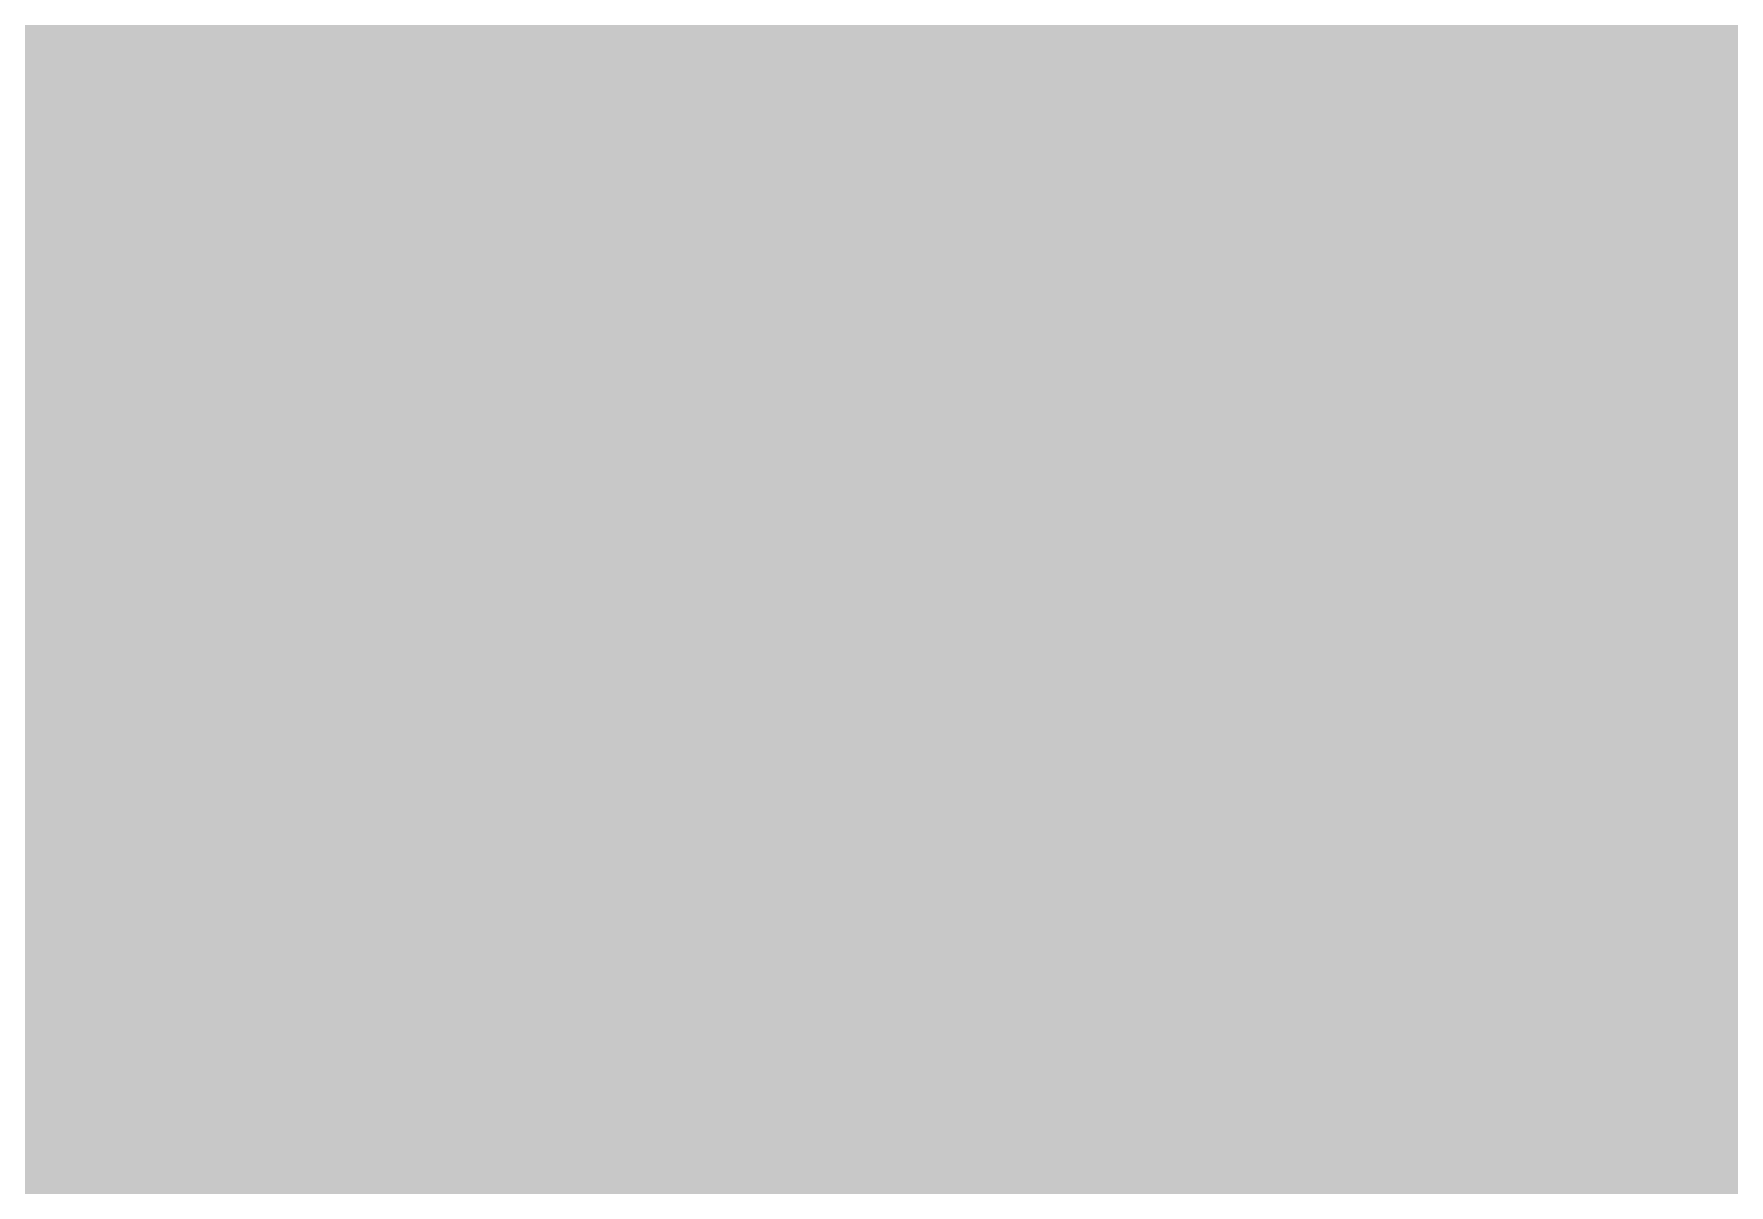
# Model space of a CAD drawing. Header units: millimetres. Extents: x -0.5 to 77.7, y -66.2 to -6.
# Drawn here: x 64.9877 to 65.0723, y -56.2611 to -56.2036 of the extents above; entities that cross this region are included whole.
import ezdxf

# ---------------------------------------------------------------- set-up
doc = ezdxf.new("R2010")
doc.units = ezdxf.units.MM
doc.header["$MEASUREMENT"] = 0
doc.layers.add('Inner1', color=7, linetype='Continuous', true_color=0x999966)
doc.layers.add('Top-Silkscreen-Layer', color=7, linetype='Continuous', true_color=0xffcc00)

msp = doc.modelspace()

# ---------------------------------------------------------------- hatches: boundary and pattern name
at = {"layer": 'Inner1'}
msp.add_hatch(color=256, dxfattribs=at).paths.add_polyline_path([(77.239014, -6.454153), (77.239014, -65.681991), (-0.02286, -65.681991), (-0.02286, -6.454153)])

# ---------------------------------------------------------------- linework, layer by layer
at = {"layer": 'Top-Silkscreen-Layer', "const_width": 0.254001}
for points in [[(65.026828, -56.001845), (64.957287, -56.05544), (64.943986, -56.067679), (64.949234, -56.078615), (64.954482, -56.089551), (64.952052, -56.099219), (64.937029, -56.08323), (64.929592, -56.07655), (64.922154, -56.074624), (64.903915, -56.094902), (64.885644, -56.116916), (64.8788, -56.121852), (64.863781, -56.137652), (64.855574, -56.150254), (64.843875, -56.153335), (64.755414, -56.234907), (64.745789, -56.244728), (64.722512, -56.268211), (64.69796, -56.293096), (64.68702, -56.306314), (64.653868, -56.334615)], [(64.852023, -56.213852), (64.863503, -56.213852), (64.890308, -56.188816), (64.898861, -56.172807), (64.91149, -56.183096), (64.92298, -56.194665), (64.925676, -56.190268), (64.928415, -56.181114), (64.934057, -56.169019), (64.939653, -56.161683), (64.936739, -56.150802), (64.933826, -56.139919), (64.937001, -56.129993), (64.943994, -56.116803), (64.94781, -56.113539), (64.955077, -56.122443), (64.964163, -56.137254), (64.976571, -56.134325), (64.987963, -56.125488), (64.992908, -56.104939), (64.982844, -56.096243), (64.979748, -56.090278), (64.983953, -56.079901), (65.004008, -56.082781), (65.018635, -56.096035), (65.022729, -56.096035), (65.022729, -56.109171), (65.022729, -56.122304), (65.015172, -56.129529), (65.007616, -56.136753), (65.009344, -56.148058), (65.044153, -56.182894), (65.058436, -56.189571), (65.067626, -56.178529), (65.111741, -56.155876), (65.1246, -56.114338), (65.128604, -56.085612), (65.140726, -56.093278), (65.154378, -56.098673), (65.149849, -56.080112), (65.151246, -56.058323)], [(65.201965, -56.182005), (65.196053, -56.178771), (65.18234, -56.2162), (65.169655, -56.240361), (65.160979, -56.245516), (65.149543, -56.260358), (65.137708, -56.262622), (65.131281, -56.264036), (65.131281, -56.27117), (65.117076, -56.276777), (65.10789, -56.272053), (65.103555, -56.276522), (65.09922, -56.28099), (65.102563, -56.291432), (65.105904, -56.301871), (65.100097, -56.307859), (65.092811, -56.320548), (65.079289, -56.368971), (65.067954, -56.392535)], [(65.261059, -56.125411), (65.268399, -56.134078), (65.252627, -56.133532)], [(65.11976, -56.597891), (65.123874, -56.549631), (65.125658, -56.512814), (65.130906, -56.508273), (65.14135, -56.479373), (65.139562, -56.468464), (65.147125, -56.461184), (65.168208, -56.420834), (65.18015, -56.398759), (65.216979, -56.32622), (65.223394, -56.319501), (65.259589, -56.277757), (65.265046, -56.264631), (65.281396, -56.256178), (65.303784, -56.239303), (65.316262, -56.228323), (65.327445, -56.215518), (65.340064, -56.203487), (65.360305, -56.193537), (65.386724, -56.176049), (65.403975, -56.166725), (65.418373, -56.160834), (65.43683, -56.154924)]]:
    msp.add_lwpolyline(points, dxfattribs=at)

doc.saveas('drawing.dxf')
